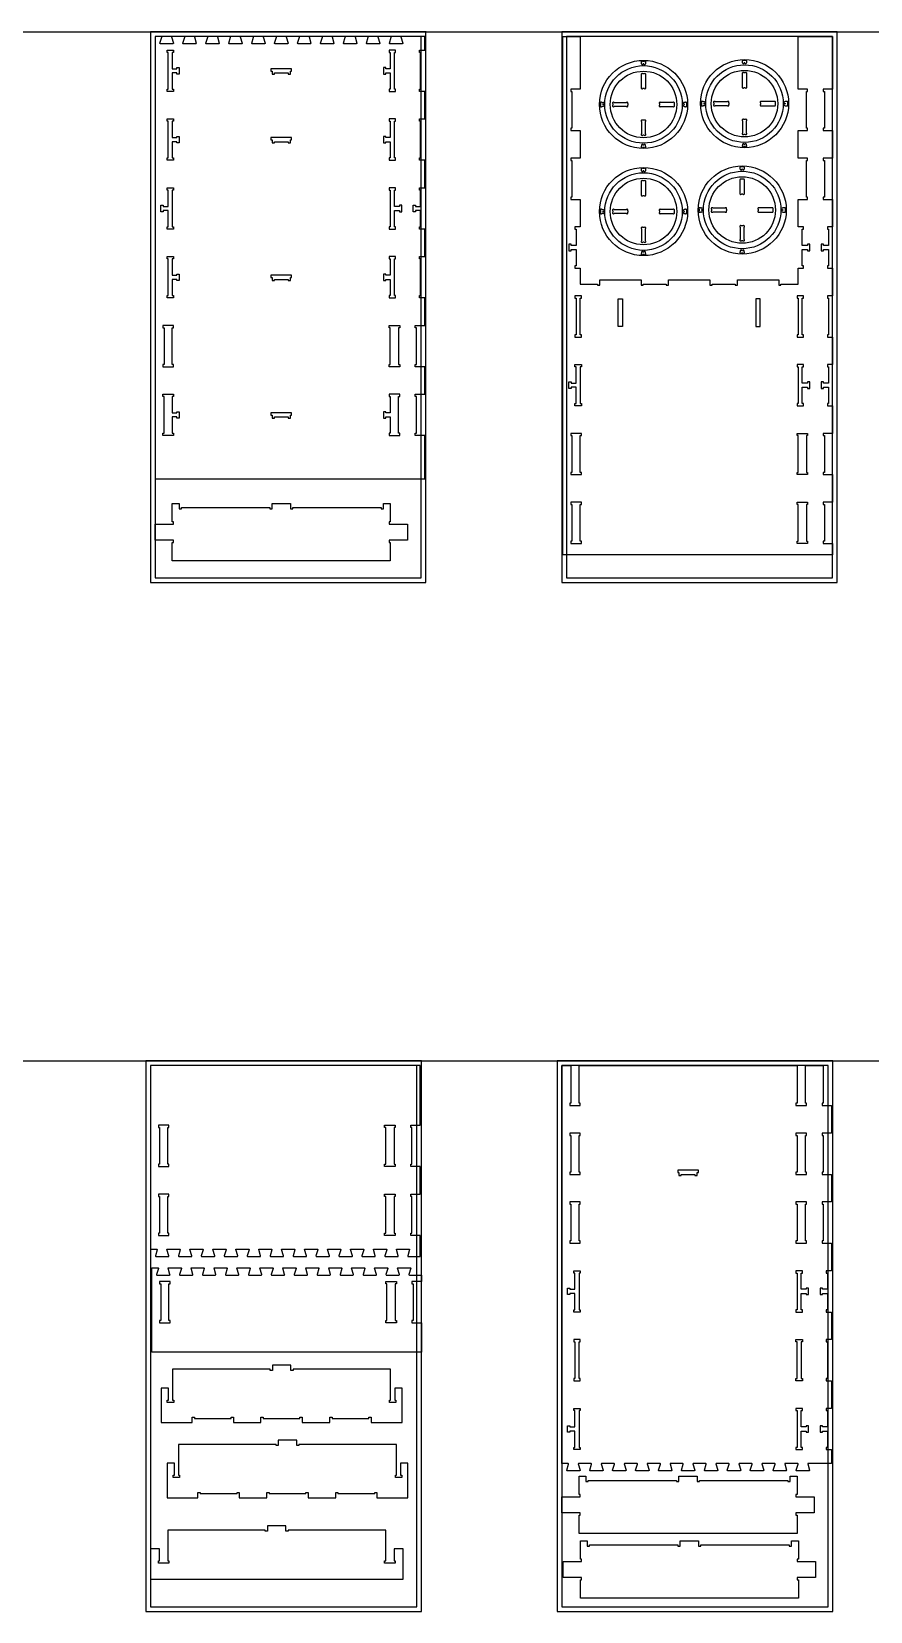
# Model space of a CAD drawing. Header units: inches. Extents: x -1745 to 48028, y -9858 to 20083.
# Drawn here: x 20180 to 23836, y -8083 to -1197 of the extents above; entities that cross this region are included whole.
import ezdxf

# ---------------------------------------------------------------- set-up
doc = ezdxf.new("R2010")
doc.units = ezdxf.units.IN
doc.header["$MEASUREMENT"] = 0
doc.header["$PDMODE"] = 34
for name, color, linetype, lineweight, true_color in [('TOP-CUT-INSIDE_24.500MM', 7, 'Continuous', 25, 0x0300ff), ('TOP-CUT-OUTSIDE_24.500MM', 7, 'Continuous', 25, 0x00a2ff), ('TOP-POCKET-INSIDE_18.000MM', 7, 'Continuous', 25, 0x99ff00), ('TOP-POCKET-INSIDE_20.000MM', 7, 'Continuous', 25, 0x00ffc2)]:
    doc.layers.add(name, color=color, linetype=linetype, lineweight=lineweight, true_color=true_color)

msp = doc.modelspace()

# ---------------------------------------------------------------- linework, layer by layer
for p, q in [((16521.2, -1197.9), (30860.9, -1197.9)), ((22850.3, -1326.9), (22843.6, -1326.9)), ((22848, -1336.9), (22846, -1336.9)), ((23290.4, -1323.5), (23283.8, -1323.5)), ((23288.1, -1333.5), (23286.1, -1333.5)), ((22659.5, -1511), (22659.5, -1517.7)), ((22669.5, -1513.4), (22669.5, -1515.4)), ((23024.5, -1513.4), (23024.5, -1515.4)), ((23034.5, -1511), (23034.5, -1517.7)), ((23099.6, -1507.7), (23099.6, -1514.3)), ((23109.6, -1510), (23109.6, -1512)), ((23464.6, -1510), (23464.6, -1512)), ((23474.6, -1507.7), (23474.6, -1514.3)), ((22850.3, -1701.9), (22843.6, -1701.9)), ((22848, -1691.9), (22846, -1691.9)), ((23290.4, -1698.5), (23283.8, -1698.5)), ((23288.1, -1688.5), (23286.1, -1688.5)), ((23280.3, -1787.1), (23273.6, -1787.1)), ((22850.3, -1793.9), (22843.6, -1793.9)), ((22848, -1803.9), (22846, -1803.9)), ((23277.9, -1797.1), (23275.9, -1797.1)), ((22659.5, -1978.1), (22659.5, -1984.7)), ((22669.5, -1980.4), (22669.5, -1982.4)), ((23024.5, -1980.4), (23024.5, -1982.4)), ((23034.5, -1978.1), (23034.5, -1984.7)), ((23089.4, -1971.3), (23089.4, -1978)), ((23099.4, -1973.6), (23099.4, -1975.6)), ((23454.4, -1973.6), (23454.4, -1975.6)), ((23464.4, -1971.3), (23464.4, -1978)), ((22850.3, -2168.9), (22843.6, -2168.9)), ((22848, -2158.9), (22846, -2158.9)), ((23280.3, -2162.1), (23273.6, -2162.1)), ((23277.9, -2152.1), (23275.9, -2152.1)), ((16501.5, -5683.3), (30841.2, -5683.3)), ((21519.7, -6534.4), (21520.2, -6535.5)), ((21524.7, -6615.7), (21525.2, -6616.9))]:
    msp.add_line(p, q)
at = {"color": 3}
for p, q in [((23290.4, -1377), (23283.8, -1377)), ((22850.3, -1380.4), (22843.6, -1380.4)), ((22850.3, -1445.4), (22843.6, -1445.4)), ((23290.4, -1442), (23283.8, -1442)), ((22713, -1511), (22713, -1517.7)), ((22778, -1511), (22778, -1517.7)), ((22916, -1511), (22916, -1517.7)), ((22981, -1511), (22981, -1517.7)), ((23153.1, -1507.7), (23153.1, -1514.3)), ((23218.1, -1507.7), (23218.1, -1514.3)), ((23356.1, -1507.7), (23356.1, -1514.3)), ((23421.1, -1507.7), (23421.1, -1514.3)), ((22850.3, -1583.4), (22843.6, -1583.4)), ((23290.4, -1580), (23283.8, -1580)), ((22850.3, -1648.4), (22843.6, -1648.4)), ((23290.4, -1645), (23283.8, -1645)), ((22850.3, -1847.4), (22843.6, -1847.4)), ((23280.3, -1840.6), (23273.6, -1840.6)), ((22850.3, -1912.4), (22843.6, -1912.4)), ((23280.3, -1905.6), (23273.6, -1905.6)), ((22713, -1978.1), (22713, -1984.7)), ((22778, -1978.1), (22778, -1984.7)), ((22916, -1978.1), (22916, -1984.7)), ((22981, -1978.1), (22981, -1984.7)), ((23142.9, -1971.3), (23142.9, -1978)), ((23207.9, -1971.3), (23207.9, -1978)), ((23345.9, -1971.3), (23345.9, -1978)), ((23410.9, -1971.3), (23410.9, -1978)), ((22850.3, -2050.4), (22843.6, -2050.4)), ((23280.3, -2043.6), (23273.6, -2043.6)), ((22850.3, -2115.4), (22843.6, -2115.4)), ((23280.3, -2108.6), (23273.6, -2108.6))]:
    msp.add_line(p, q, dxfattribs=at)
for points in [[(20698.6, -3597.9), (21898.6, -3597.9), (21898.6, -1197.9), (20698.6, -1197.9)], [(20718.6, -3577.9), (21878.6, -3577.9), (21878.6, -1217.9), (20718.6, -1217.9)], [(20746.3, -1217.9), (20718.6, -1217.9), (20718.6, -3145.9), (21818.6, -3145.9), (21893.6, -3145.9), (21893.6, -2957.9), (21852.6, -2957.9), (21852.6, -2947.9), (21857.6, -2947.9), (21857.6, -2787.9), (21852.6, -2787.9), (21852.6, -2777.9), (21893.6, -2777.9), (21893.6, -2657.9), (21852.6, -2657.9), (21852.6, -2647.9), (21857.6, -2647.9), (21857.6, -2487.9), (21852.6, -2487.9), (21852.6, -2477.9), (21893.6, -2477.9), (21893.6, -2357.9), (21870.6, -2357.9), (21870.6, -2347.9), (21875.6, -2347.9), (21875.6, -2187.9), (21870.6, -2187.9), (21870.6, -2177.9), (21893.6, -2177.9), (21893.6, -2057.9), (21870.6, -2057.9), (21870.6, -2047.9), (21875.6, -2047.9), (21875.6, -1976.9), (21853.6, -1976.9), (21853.6, -1981.9), (21843.6, -1981.9), (21843.6, -1953.9), (21853.6, -1953.9), (21853.6, -1958.9), (21875.6, -1958.9), (21875.6, -1887.9), (21870.6, -1887.9), (21870.6, -1877.9), (21893.6, -1877.9), (21893.6, -1757.9), (21870.6, -1757.9), (21870.6, -1747.9), (21875.6, -1747.9), (21875.6, -1587.9), (21870.6, -1587.9), (21870.6, -1577.9), (21893.6, -1577.9), (21893.6, -1457.9), (21870.6, -1457.9), (21870.6, -1447.9), (21875.6, -1447.9), (21875.6, -1287.9), (21870.6, -1287.9), (21870.6, -1277.9), (21893.6, -1277.9), (21893.6, -1217.9), (21818.6, -1217.9), (21792.1, -1217.9), (21790.5, -1218.3), (21789.7, -1220.1), (21797.9, -1246.9), (21798, -1248.1), (21797.5, -1249.3), (21795.3, -1250.4), (21742.1, -1250.4), (21740.8, -1250.1), (21739.9, -1249.3), (21739.4, -1246.9), (21747.5, -1220.8), (21747.6, -1219.2), (21746, -1217.9), (21692.1, -1217.9), (21690.5, -1218.3), (21689.7, -1220.1), (21697.9, -1246.9), (21698, -1248.1), (21697.5, -1249.3), (21696.5, -1250.1), (21695.3, -1250.4), (21642.1, -1250.4), (21640.8, -1250.1), (21639.9, -1249.3), (21639.4, -1248.1), (21639.4, -1246.9), (21647.5, -1220.8), (21647.6, -1219.2), (21646, -1217.9), (21592.1, -1217.9), (21590.5, -1218.3), (21589.7, -1220.1), (21597.9, -1246.9), (21598, -1248.1), (21597.5, -1249.3), (21595.3, -1250.4), (21542.1, -1250.4), (21540.8, -1250.1), (21539.9, -1249.3), (21539.4, -1248.1), (21539.4, -1246.9), (21547.5, -1220.8), (21547.6, -1219.2), (21546, -1217.9), (21492.1, -1217.9), (21490.5, -1218.3), (21489.7, -1220.1), (21497.9, -1246.9), (21498, -1248.1), (21497.5, -1249.3), (21495.3, -1250.4), (21442.1, -1250.4), (21440.8, -1250.1), (21439.9, -1249.3), (21439.4, -1246.9), (21447.5, -1220.8), (21447.6, -1219.2), (21446, -1217.9), (21392.1, -1217.9), (21390.5, -1218.3), (21389.7, -1220.1), (21397.9, -1246.9), (21398, -1248.1), (21397.5, -1249.3), (21395.3, -1250.4), (21342.1, -1250.4), (21340.8, -1250.1), (21339.9, -1249.3), (21339.4, -1246.9), (21347.5, -1220.8), (21347.6, -1219.2), (21346, -1217.9), (21292.1, -1217.9), (21290.5, -1218.3), (21289.7, -1220.1), (21297.9, -1246.9), (21298, -1248.1), (21297.5, -1249.3), (21295.3, -1250.4), (21242.1, -1250.4), (21240.8, -1250.1), (21239.9, -1249.3), (21239.4, -1248.1), (21239.4, -1246.9), (21247.5, -1220.8), (21247.6, -1219.2), (21246, -1217.9), (21218.8, -1217.9), (21192.3, -1217.9), (21190.8, -1218.3), (21190, -1220.1), (21198.2, -1246.9), (21198.3, -1248.1), (21197.8, -1249.3), (21195.6, -1250.4), (21142.3, -1250.4), (21141.1, -1250.1), (21140.1, -1249.3), (21139.7, -1246.9), (21147.7, -1220.8), (21147.8, -1219.2), (21146.3, -1217.9), (21092.3, -1217.9), (21090.8, -1218.3), (21090, -1220.1), (21098.2, -1246.9), (21098.3, -1248.1), (21097.8, -1249.3), (21096.8, -1250.1), (21095.6, -1250.4), (21042.3, -1250.4), (21041.1, -1250.1), (21040.1, -1249.3), (21039.6, -1248.1), (21039.7, -1246.9), (21047.7, -1220.8), (21047.8, -1219.2), (21046.3, -1217.9), (20992.3, -1217.9), (20990.8, -1218.3), (20990, -1220.1), (20998.2, -1246.9), (20998.3, -1248.1), (20997.8, -1249.3), (20995.6, -1250.4), (20942.3, -1250.4), (20941.1, -1250.1), (20940.1, -1249.3), (20939.6, -1248.1), (20939.7, -1246.9), (20947.7, -1220.8), (20947.8, -1219.2), (20946.3, -1217.9), (20892.3, -1217.9), (20890.8, -1218.3), (20890, -1220.1), (20898.2, -1246.9), (20898.3, -1248.1), (20897.8, -1249.3), (20895.6, -1250.4), (20842.3, -1250.4), (20841.1, -1250.1), (20840.1, -1249.3), (20839.7, -1246.9), (20847.7, -1220.8), (20847.8, -1219.2), (20846.3, -1217.9), (20792.3, -1217.9), (20790.8, -1218.3), (20790, -1220.1), (20798.2, -1246.9), (20798.3, -1248.1), (20797.8, -1249.3), (20795.6, -1250.4), (20742.3, -1250.4), (20741.1, -1250.1), (20740.1, -1249.3), (20739.7, -1246.9), (20747.7, -1220.8), (20747.8, -1219.2)], [(22491, -3597.9), (23691, -3597.9), (23691, -1197.9), (22491, -1197.9)], [(23544, -2218.2), (23539, -2218.2), (23539, -2147.2), (23561, -2147.2), (23561, -2152.2), (23571, -2152.2), (23571, -2124.2), (23561, -2124.2), (23561, -2129.2), (23539, -2129.2), (23539, -2058.2), (23544, -2058.2), (23544, -2048.2), (23521, -2048.2), (23521, -1928.2), (23562, -1928.2), (23562, -1918.2), (23557, -1918.2), (23557, -1758.2), (23562, -1758.2), (23562, -1748.2), (23521, -1748.2), (23521, -1628.2), (23562, -1628.2), (23562, -1618.2), (23557, -1618.2), (23557, -1458.2), (23562, -1458.2), (23562, -1448.2), (23521, -1448.2), (23521, -1217.9), (23596, -1217.9), (23671, -1217.9), (23671, -1448.2), (23630, -1448.2), (23630, -1458.2), (23635, -1458.2), (23635, -1618.2), (23630, -1618.2), (23630, -1628.2), (23671, -1628.2), (23671, -1748.2), (23630, -1748.2), (23630, -1758.2), (23635, -1758.2), (23635, -1918.2), (23630, -1918.2), (23630, -1928.2), (23671, -1928.2), (23671, -2048.2), (23648, -2048.2), (23648, -2058.2), (23653, -2058.2), (23653, -2129.2), (23631, -2129.2), (23631, -2124.2), (23621, -2124.2), (23621, -2152.2), (23631, -2152.2), (23631, -2147.2), (23653, -2147.2), (23653, -2218.2), (23648, -2218.2), (23648, -2228.2), (23671, -2228.2), (23671, -2348.2), (23648, -2348.2), (23648, -2358.2), (23653, -2358.2), (23653, -2518.2), (23648, -2518.2), (23648, -2528.2), (23671, -2528.2), (23671, -2648.2), (23648, -2648.2), (23648, -2658.2), (23653, -2658.2), (23653, -2729.2), (23631, -2729.2), (23631, -2724.2), (23621, -2724.2), (23621, -2752.2), (23631, -2752.2), (23631, -2747.2), (23653, -2747.2), (23653, -2818.2), (23648, -2818.2), (23648, -2828.2), (23671, -2828.2), (23671, -2948.2), (23630, -2948.2), (23630, -2958.2), (23635, -2958.2), (23635, -3118.2), (23630, -3118.2), (23630, -3128.2), (23671, -3128.2), (23671, -3248.2), (23630, -3248.2), (23630, -3258.2), (23635, -3258.2), (23635, -3418.2), (23630, -3418.2), (23630, -3428.2), (23671, -3428.2), (23671, -3478.2), (23596, -3478.2), (22496, -3478.2), (22496, -1217.9), (22571, -1217.9), (22571, -1448.2), (22530, -1448.2), (22530, -1458.2), (22535, -1458.2), (22535, -1618.2), (22530, -1618.2), (22530, -1628.2), (22571, -1628.2), (22571, -1748.2), (22530, -1748.2), (22530, -1758.2), (22535, -1758.2), (22535, -1918.2), (22530, -1918.2), (22530, -1928.2), (22571, -1928.2), (22571, -2048.2), (22548, -2048.2), (22548, -2058.2), (22553, -2058.2), (22553, -2129.2), (22531, -2129.2), (22531, -2124.2), (22521, -2124.2), (22521, -2152.2), (22531, -2152.2), (22531, -2147.2), (22553, -2147.2), (22553, -2218.2), (22548, -2218.2), (22548, -2228.2), (22571, -2228.2), (22571, -2297.2), (22646, -2297.2), (22646, -2302.2), (22656, -2302.2), (22656, -2279.2), (22836, -2279.2), (22836, -2302.2), (22846, -2302.2), (22846, -2297.2), (22946, -2297.2), (22946, -2302.2), (22956, -2302.2), (22956, -2279.2), (23136, -2279.2), (23136, -2302.2), (23146, -2302.2), (23146, -2297.2), (23246, -2297.2), (23246, -2302.2), (23256, -2302.2), (23256, -2279.2), (23436, -2279.2), (23436, -2302.2), (23446, -2302.2), (23446, -2297.2), (23496, -2297.2), (23521, -2297.2), (23521, -2228.2), (23544, -2228.2)], [(22511, -3577.9), (23671, -3577.9), (23671, -1217.9), (22511, -1217.9)], [(20813.6, -1353.9), (20823.6, -1353.9), (20823.6, -1381.9), (20813.6, -1381.9), (20813.6, -1376.9), (20793.6, -1376.9), (20793.6, -1447.9), (20798.6, -1447.9), (20798.6, -1457.9), (20770.6, -1457.9), (20770.6, -1447.9), (20775.6, -1447.9), (20775.6, -1287.9), (20770.6, -1287.9), (20770.6, -1277.9), (20798.6, -1277.9), (20798.6, -1287.9), (20793.6, -1287.9), (20793.6, -1358.9), (20813.6, -1358.9)], [(21723.6, -1353.9), (21713.6, -1353.9), (21713.6, -1381.9), (21723.6, -1381.9), (21723.6, -1376.9), (21743.6, -1376.9), (21743.6, -1447.9), (21738.6, -1447.9), (21738.6, -1457.9), (21766.6, -1457.9), (21766.6, -1447.9), (21761.6, -1447.9), (21761.6, -1287.9), (21766.6, -1287.9), (21766.6, -1277.9), (21738.6, -1277.9), (21738.6, -1287.9), (21743.6, -1287.9), (21743.6, -1358.9), (21723.6, -1358.9)], [(21228.6, -1368.9), (21228.6, -1381.9), (21238.6, -1381.9), (21238.6, -1376.9), (21298.6, -1376.9), (21298.6, -1381.9), (21308.6, -1381.9), (21308.6, -1368.9), (21313.6, -1368.9), (21313.6, -1358.9), (21223.6, -1358.9), (21223.6, -1368.9)], [(20813.6, -1653.9), (20823.6, -1653.9), (20823.6, -1681.9), (20813.6, -1681.9), (20813.6, -1676.9), (20793.6, -1676.9), (20793.6, -1747.9), (20798.6, -1747.9), (20798.6, -1757.9), (20770.6, -1757.9), (20770.6, -1747.9), (20775.6, -1747.9), (20775.6, -1587.9), (20770.6, -1587.9), (20770.6, -1577.9), (20798.6, -1577.9), (20798.6, -1587.9), (20793.6, -1587.9), (20793.6, -1658.9), (20813.6, -1658.9)], [(21723.6, -1653.9), (21713.6, -1653.9), (21713.6, -1681.9), (21723.6, -1681.9), (21723.6, -1676.9), (21743.6, -1676.9), (21743.6, -1747.9), (21738.6, -1747.9), (21738.6, -1757.9), (21766.6, -1757.9), (21766.6, -1747.9), (21761.6, -1747.9), (21761.6, -1587.9), (21766.6, -1587.9), (21766.6, -1577.9), (21738.6, -1577.9), (21738.6, -1587.9), (21743.6, -1587.9), (21743.6, -1658.9), (21723.6, -1658.9)], [(21228.6, -1668.9), (21228.6, -1681.9), (21238.6, -1681.9), (21238.6, -1676.9), (21298.6, -1676.9), (21298.6, -1681.9), (21308.6, -1681.9), (21308.6, -1668.9), (21313.6, -1668.9), (21313.6, -1658.9), (21223.6, -1658.9), (21223.6, -1668.9)], [(20775.6, -1887.9), (20770.6, -1887.9), (20770.6, -1877.9), (20798.6, -1877.9), (20798.6, -1887.9), (20793.6, -1887.9), (20793.6, -2047.9), (20798.6, -2047.9), (20798.6, -2057.9), (20770.6, -2057.9), (20770.6, -2047.9), (20775.6, -2047.9), (20775.6, -1976.9), (20753.6, -1976.9), (20753.6, -1981.9), (20743.6, -1981.9), (20743.6, -1953.9), (20753.6, -1953.9), (20753.6, -1958.9), (20775.6, -1958.9)], [(21761.6, -1887.9), (21766.6, -1887.9), (21766.6, -1877.9), (21738.6, -1877.9), (21738.6, -1887.9), (21743.6, -1887.9), (21743.6, -2047.9), (21738.6, -2047.9), (21738.6, -2057.9), (21766.6, -2057.9), (21766.6, -2047.9), (21761.6, -2047.9), (21761.6, -1976.9), (21783.6, -1976.9), (21783.6, -1981.9), (21793.6, -1981.9), (21793.6, -1953.9), (21783.6, -1953.9), (21783.6, -1958.9), (21761.6, -1958.9)], [(20813.6, -2253.9), (20823.6, -2253.9), (20823.6, -2281.9), (20813.6, -2281.9), (20813.6, -2276.9), (20793.6, -2276.9), (20793.6, -2347.9), (20798.6, -2347.9), (20798.6, -2357.9), (20770.6, -2357.9), (20770.6, -2347.9), (20775.6, -2347.9), (20775.6, -2187.9), (20770.6, -2187.9), (20770.6, -2177.9), (20798.6, -2177.9), (20798.6, -2187.9), (20793.6, -2187.9), (20793.6, -2258.9), (20813.6, -2258.9)], [(21723.6, -2253.9), (21713.6, -2253.9), (21713.6, -2281.9), (21723.6, -2281.9), (21723.6, -2276.9), (21743.6, -2276.9), (21743.6, -2347.9), (21738.6, -2347.9), (21738.6, -2357.9), (21766.6, -2357.9), (21766.6, -2347.9), (21761.6, -2347.9), (21761.6, -2187.9), (21766.6, -2187.9), (21766.6, -2177.9), (21738.6, -2177.9), (21738.6, -2187.9), (21743.6, -2187.9), (21743.6, -2258.9), (21723.6, -2258.9)], [(21228.6, -2268.9), (21228.6, -2281.9), (21238.6, -2281.9), (21238.6, -2276.9), (21298.6, -2276.9), (21298.6, -2281.9), (21308.6, -2281.9), (21308.6, -2268.9), (21313.6, -2268.9), (21313.6, -2258.9), (21223.6, -2258.9), (21223.6, -2268.9)], [(22548, -2518.2), (22548, -2528.2), (22576, -2528.2), (22576, -2518.2), (22571, -2518.2), (22571, -2358.2), (22576, -2358.2), (22576, -2348.2), (22548, -2348.2), (22548, -2358.2), (22553, -2358.2), (22553, -2518.2)], [(22755, -2362.2), (22755, -2482.2), (22737, -2482.2), (22737, -2362.2)], [(23337, -2362.2), (23337, -2482.2), (23355, -2482.2), (23355, -2362.2)], [(23516, -2518.2), (23516, -2528.2), (23544, -2528.2), (23544, -2518.2), (23539, -2518.2), (23539, -2358.2), (23544, -2358.2), (23544, -2348.2), (23516, -2348.2), (23516, -2358.2), (23521, -2358.2), (23521, -2518.2)], [(20752.6, -2657.9), (20798.6, -2657.9), (20798.6, -2647.9), (20793.6, -2647.9), (20793.6, -2487.9), (20798.6, -2487.9), (20798.6, -2477.9), (20752.6, -2477.9), (20752.6, -2487.9), (20757.6, -2487.9), (20757.6, -2647.9), (20752.6, -2647.9)], [(21784.6, -2657.9), (21738.6, -2657.9), (21738.6, -2647.9), (21743.6, -2647.9), (21743.6, -2487.9), (21738.6, -2487.9), (21738.6, -2477.9), (21784.6, -2477.9), (21784.6, -2487.9), (21779.6, -2487.9), (21779.6, -2647.9), (21784.6, -2647.9)], [(22531, -2747.2), (22531, -2752.2), (22521, -2752.2), (22521, -2724.2), (22531, -2724.2), (22531, -2729.2), (22553, -2729.2), (22553, -2658.2), (22548, -2658.2), (22548, -2648.2), (22576, -2648.2), (22576, -2658.2), (22571, -2658.2), (22571, -2818.2), (22576, -2818.2), (22576, -2828.2), (22548, -2828.2), (22548, -2818.2), (22553, -2818.2), (22553, -2747.2)], [(23539, -2729.2), (23539, -2658.2), (23544, -2658.2), (23544, -2648.2), (23516, -2648.2), (23516, -2658.2), (23521, -2658.2), (23521, -2818.2), (23516, -2818.2), (23516, -2828.2), (23544, -2828.2), (23544, -2818.2), (23539, -2818.2), (23539, -2747.2), (23561, -2747.2), (23561, -2752.2), (23571, -2752.2), (23571, -2724.2), (23561, -2724.2), (23561, -2729.2)], [(20813.6, -2853.9), (20823.6, -2853.9), (20823.6, -2881.9), (20813.6, -2881.9), (20813.6, -2876.9), (20793.6, -2876.9), (20793.6, -2947.9), (20798.6, -2947.9), (20798.6, -2957.9), (20752.6, -2957.9), (20752.6, -2947.9), (20757.6, -2947.9), (20757.6, -2787.9), (20752.6, -2787.9), (20752.6, -2777.9), (20798.6, -2777.9), (20798.6, -2787.9), (20793.6, -2787.9), (20793.6, -2858.9), (20813.6, -2858.9)], [(21723.6, -2853.9), (21713.6, -2853.9), (21713.6, -2881.9), (21723.6, -2881.9), (21723.6, -2876.9), (21743.6, -2876.9), (21743.6, -2947.9), (21738.6, -2947.9), (21738.6, -2957.9), (21784.6, -2957.9), (21784.6, -2947.9), (21779.6, -2947.9), (21779.6, -2787.9), (21784.6, -2787.9), (21784.6, -2777.9), (21738.6, -2777.9), (21738.6, -2787.9), (21743.6, -2787.9), (21743.6, -2858.9), (21723.6, -2858.9)], [(21228.6, -2868.9), (21228.6, -2881.9), (21238.6, -2881.9), (21238.6, -2876.9), (21298.6, -2876.9), (21298.6, -2881.9), (21308.6, -2881.9), (21308.6, -2868.9), (21313.6, -2868.9), (21313.6, -2858.9), (21223.6, -2858.9), (21223.6, -2868.9)], [(22535, -2958.2), (22535, -3118.2), (22530, -3118.2), (22530, -3128.2), (22576, -3128.2), (22576, -3118.2), (22571, -3118.2), (22571, -2958.2), (22576, -2958.2), (22576, -2948.2), (22530, -2948.2), (22530, -2958.2)], [(23516, -3118.2), (23521, -3118.2), (23521, -2958.2), (23516, -2958.2), (23516, -2948.2), (23562, -2948.2), (23562, -2958.2), (23557, -2958.2), (23557, -3118.2), (23562, -3118.2), (23562, -3128.2), (23516, -3128.2)], [(20798.6, -3333.5), (20793.6, -3333.5), (20793.6, -3253.5), (20823.6, -3253.5), (20823.6, -3276.5), (20833.6, -3276.5), (20833.6, -3271.5), (21218.6, -3271.5), (21218.6, -3276.5), (21228.6, -3276.5), (21228.6, -3253.5), (21308.6, -3253.5), (21308.6, -3276.5), (21318.6, -3276.5), (21318.6, -3271.5), (21703.6, -3271.5), (21703.6, -3276.5), (21713.6, -3276.5), (21713.6, -3253.5), (21743.6, -3253.5), (21743.6, -3333.5), (21738.6, -3333.5), (21738.6, -3343.5), (21743.6, -3343.5), (21818.6, -3343.5), (21818.6, -3413.5), (21743.6, -3413.5), (21738.6, -3413.5), (21738.6, -3423.5), (21743.6, -3423.5), (21743.6, -3503.5), (20793.6, -3503.5), (20793.6, -3423.5), (20798.6, -3423.5), (20798.6, -3413.5), (20793.6, -3413.5), (20718.6, -3413.5), (20718.6, -3343.5), (20793.6, -3343.5), (20798.6, -3343.5)], [(22535, -3418.2), (22530, -3418.2), (22530, -3428.2), (22576, -3428.2), (22576, -3418.2), (22571, -3418.2), (22571, -3258.2), (22576, -3258.2), (22576, -3248.2), (22530, -3248.2), (22530, -3258.2), (22535, -3258.2)], [(23557, -3418.2), (23562, -3418.2), (23562, -3428.2), (23516, -3428.2), (23516, -3418.2), (23521, -3418.2), (23521, -3258.2), (23516, -3258.2), (23516, -3248.2), (23562, -3248.2), (23562, -3258.2), (23557, -3258.2)], [(20678.9, -8083.3), (21878.9, -8083.3), (21878.9, -5683.3), (20678.9, -5683.3)], [(21726.3, -6504.2), (21727.9, -6505.4), (21727.8, -6507.1), (21719.7, -6533.1), (21720.2, -6535.5), (21721.1, -6536.4), (21722.4, -6536.7), (21775.6, -6536.7), (21777.8, -6535.6), (21778.3, -6534.4), (21778.2, -6533.1), (21770, -6506.4), (21770.8, -6504.5), (21772.4, -6504.2), (21798.9, -6504.2), (21825.4, -6504.2), (21826.9, -6504.5), (21827.7, -6506.4), (21819.5, -6533.1), (21819.4, -6534.4), (21819.9, -6535.6), (21822.1, -6536.7), (21873.9, -6536.7), (21873.9, -6444.2), (21832.9, -6444.2), (21832.9, -6434.2), (21837.9, -6434.2), (21837.9, -6274.2), (21832.9, -6274.2), (21832.9, -6264.2), (21873.9, -6264.2), (21873.9, -6144.2), (21832.9, -6144.2), (21832.9, -6134.2), (21837.9, -6134.2), (21837.9, -5974.2), (21832.9, -5974.2), (21832.9, -5964.2), (21873.9, -5964.2), (21873.9, -5703.3), (20698.9, -5703.3), (20698.9, -6504.2), (20726.6, -6504.2), (20728.1, -6505.4), (20728, -6507.1), (20720, -6533.1), (20720.4, -6535.5), (20721.4, -6536.4), (20722.6, -6536.7), (20775.9, -6536.7), (20778.1, -6535.6), (20778.6, -6534.4), (20778.5, -6533.1), (20770.3, -6506.4), (20771.1, -6504.5), (20772.7, -6504.2), (20826.6, -6504.2), (20828.1, -6505.4), (20828, -6507.1), (20820, -6533.1), (20820.4, -6535.5), (20821.4, -6536.4), (20822.6, -6536.7), (20875.9, -6536.7), (20878.1, -6535.6), (20878.6, -6534.4), (20878.5, -6533.1), (20870.3, -6506.4), (20871.1, -6504.5), (20872.7, -6504.2), (20926.6, -6504.2), (20928.1, -6505.4), (20928, -6507.1), (20920, -6533.1), (20919.9, -6534.4), (20920.4, -6535.5), (20921.4, -6536.4), (20922.6, -6536.7), (20975.9, -6536.7), (20978.1, -6535.6), (20978.6, -6534.4), (20978.5, -6533.1), (20970.3, -6506.4), (20971.1, -6504.5), (20972.7, -6504.2), (21026.6, -6504.2), (21028.1, -6505.4), (21028, -6507.1), (21020, -6533.1), (21019.9, -6534.4), (21020.4, -6535.5), (21021.4, -6536.4), (21022.6, -6536.7), (21075.9, -6536.7), (21077.1, -6536.4), (21078.1, -6535.5), (21078.6, -6534.4), (21078.5, -6533.1), (21070.3, -6506.4), (21071.1, -6504.5), (21072.7, -6504.2), (21126.6, -6504.2), (21128.1, -6505.4), (21128, -6507.1), (21120, -6533.1), (21120.4, -6535.5), (21121.4, -6536.4), (21122.6, -6536.7), (21175.9, -6536.7), (21178.1, -6535.6), (21178.6, -6534.4), (21178.5, -6533.1), (21170.3, -6506.4), (21171.1, -6504.5), (21172.7, -6504.2), (21199.1, -6504.2), (21226.3, -6504.2), (21227.9, -6505.4), (21227.8, -6507.1), (21219.8, -6533.1), (21219.7, -6534.4), (21220.2, -6535.5), (21221.1, -6536.4), (21222.4, -6536.7), (21275.6, -6536.7), (21277.8, -6535.6), (21278.3, -6534.4), (21278.2, -6533.1), (21270, -6506.4), (21270.8, -6504.5), (21272.4, -6504.2), (21326.3, -6504.2), (21327.9, -6505.4), (21327.8, -6507.1), (21319.7, -6533.1), (21320.2, -6535.5), (21321.1, -6536.4), (21322.4, -6536.7), (21375.6, -6536.7), (21377.8, -6535.6), (21378.3, -6534.4), (21378.2, -6533.1), (21370, -6506.4), (21370.8, -6504.5), (21372.4, -6504.2), (21426.3, -6504.2), (21427.9, -6505.4), (21427.8, -6507.1), (21419.7, -6533.1), (21420.2, -6535.5), (21421.1, -6536.4), (21422.4, -6536.7), (21475.6, -6536.7), (21477.8, -6535.6), (21478.3, -6534.4), (21478.2, -6533.1), (21470, -6506.4), (21470.8, -6504.5), (21472.4, -6504.2), (21526.3, -6504.2), (21527.9, -6505.4), (21527.8, -6507.1), (21519.8, -6533.1), (21519.7, -6534.4), (21520.2, -6535.5), (21521.1, -6536.4), (21522.4, -6536.7), (21575.6, -6536.7), (21577.8, -6535.6), (21578.3, -6534.4), (21578.2, -6533.1), (21570, -6506.4), (21570.8, -6504.5), (21572.4, -6504.2), (21626.3, -6504.2), (21627.9, -6505.4), (21627.8, -6507.1), (21619.8, -6533.1), (21619.7, -6534.4), (21620.2, -6535.5), (21621.1, -6536.4), (21622.4, -6536.7), (21675.6, -6536.7), (21676.9, -6536.4), (21677.8, -6535.5), (21678.3, -6534.4), (21678.2, -6533.1), (21670, -6506.4), (21670.8, -6504.5), (21672.4, -6504.2)], [(20698.9, -8063.3), (21858.9, -8063.3), (21858.9, -5703.3), (20698.9, -5703.3)], [(22471.3, -8083.3), (23671.3, -8083.3), (23671.3, -5683.3), (22471.3, -5683.3)], [(22491.3, -8063.3), (23651.3, -8063.3), (23651.3, -5703.3), (22491.3, -5703.3)], [(22519.1, -7438.3), (22491.3, -7438.3), (22491.3, -6178.3), (22491.3, -5703.3), (22530.3, -5703.3), (22530.3, -5868.3), (22525.3, -5868.3), (22525.3, -5878.3), (22571.3, -5878.3), (22571.3, -5868.3), (22566.3, -5868.3), (22566.3, -5703.3), (23516.3, -5703.3), (23516.3, -5868.3), (23511.3, -5868.3), (23511.3, -5878.3), (23557.3, -5878.3), (23557.3, -5868.3), (23552.3, -5868.3), (23552.3, -5703.3), (23630.3, -5703.3), (23630.3, -5868.3), (23625.3, -5868.3), (23625.3, -5878.3), (23666.3, -5878.3), (23666.3, -5998.3), (23625.3, -5998.3), (23625.3, -6008.3), (23630.3, -6008.3), (23630.3, -6168.3), (23625.3, -6168.3), (23625.3, -6178.3), (23666.3, -6178.3), (23666.3, -6298.3), (23625.3, -6298.3), (23625.3, -6308.3), (23630.3, -6308.3), (23630.3, -6468.3), (23625.3, -6468.3), (23625.3, -6478.3), (23666.3, -6478.3), (23666.3, -6598.3), (23643.3, -6598.3), (23643.3, -6608.3), (23648.3, -6608.3), (23648.3, -6679.3), (23626.3, -6679.3), (23626.3, -6674.3), (23616.3, -6674.3), (23616.3, -6702.3), (23626.3, -6702.3), (23626.3, -6697.3), (23648.3, -6697.3), (23648.3, -6768.3), (23643.3, -6768.3), (23643.3, -6778.3), (23666.3, -6778.3), (23666.3, -6898.3), (23643.3, -6898.3), (23643.3, -6908.3), (23648.3, -6908.3), (23648.3, -7068.3), (23643.3, -7068.3), (23643.3, -7078.3), (23666.3, -7078.3), (23666.3, -7198.3), (23643.3, -7198.3), (23643.3, -7208.3), (23648.3, -7208.3), (23648.3, -7279.3), (23626.3, -7279.3), (23626.3, -7274.3), (23616.3, -7274.3), (23616.3, -7302.3), (23626.3, -7302.3), (23626.3, -7297.3), (23648.3, -7297.3), (23648.3, -7368.3), (23643.3, -7368.3), (23643.3, -7378.3), (23666.3, -7378.3), (23666.3, -7438.3), (23617.8, -7438.3), (23591.3, -7438.3), (23564.9, -7438.3), (23563.3, -7438.7), (23562.5, -7440.5), (23570.7, -7467.3), (23570.8, -7468.5), (23570.3, -7469.7), (23568.1, -7470.8), (23514.8, -7470.8), (23513.6, -7470.5), (23512.6, -7469.7), (23512.2, -7467.3), (23520.2, -7441.3), (23520.3, -7439.6), (23518.8, -7438.3), (23464.9, -7438.3), (23463.3, -7438.7), (23462.5, -7440.5), (23470.7, -7467.3), (23470.8, -7468.5), (23470.3, -7469.7), (23469.3, -7470.5), (23468.1, -7470.8), (23414.8, -7470.8), (23413.6, -7470.5), (23412.6, -7469.7), (23412.1, -7468.5), (23412.2, -7467.3), (23420.2, -7441.3), (23420.3, -7439.6), (23418.8, -7438.3), (23364.9, -7438.3), (23363.3, -7438.7), (23362.5, -7440.5), (23370.7, -7467.3), (23370.8, -7468.5), (23370.3, -7469.7), (23368.1, -7470.8), (23314.8, -7470.8), (23313.6, -7470.5), (23312.6, -7469.7), (23312.1, -7468.5), (23312.2, -7467.3), (23320.2, -7441.3), (23320.3, -7439.6), (23318.8, -7438.3), (23264.9, -7438.3), (23263.3, -7438.7), (23262.5, -7440.5), (23270.7, -7467.3), (23270.8, -7468.5), (23270.3, -7469.7), (23268.1, -7470.8), (23214.8, -7470.8), (23213.6, -7470.5), (23212.6, -7469.7), (23212.2, -7467.3), (23220.2, -7441.3), (23220.3, -7439.6), (23218.8, -7438.3), (23164.9, -7438.3), (23163.3, -7438.7), (23162.5, -7440.5), (23170.7, -7467.3), (23170.8, -7468.5), (23170.3, -7469.7), (23168.1, -7470.8), (23114.8, -7470.8), (23113.6, -7470.5), (23112.6, -7469.7), (23112.2, -7467.3), (23120.2, -7441.3), (23120.3, -7439.6), (23118.8, -7438.3), (23064.9, -7438.3), (23063.3, -7438.7), (23062.5, -7440.5), (23070.7, -7467.3), (23070.8, -7468.5), (23070.3, -7469.7), (23068.1, -7470.8), (23014.8, -7470.8), (23013.6, -7470.5), (23012.6, -7469.7), (23012.1, -7468.5), (23012.2, -7467.3), (23020.2, -7441.3), (23020.3, -7439.6), (23018.8, -7438.3), (22991.6, -7438.3), (22965.1, -7438.3), (22963.5, -7438.7), (22962.7, -7440.5), (22971, -7467.3), (22971, -7468.5), (22970.5, -7469.7), (22968.4, -7470.8), (22915.1, -7470.8), (22913.9, -7470.5), (22912.9, -7469.7), (22912.5, -7467.3), (22920.5, -7441.3), (22920.6, -7439.6), (22919.1, -7438.3), (22865.1, -7438.3), (22863.5, -7438.7), (22862.7, -7440.5), (22871, -7467.3), (22871, -7468.5), (22870.5, -7469.7), (22869.6, -7470.5), (22868.3, -7470.8), (22815.1, -7470.8), (22813.9, -7470.5), (22812.9, -7469.7), (22812.4, -7468.5), (22812.5, -7467.3), (22820.5, -7441.3), (22820.6, -7439.6), (22819.1, -7438.3), (22765.1, -7438.3), (22763.5, -7438.7), (22762.7, -7440.5), (22771, -7467.3), (22771, -7468.5), (22770.5, -7469.7), (22768.4, -7470.8), (22715.1, -7470.8), (22713.9, -7470.5), (22712.9, -7469.7), (22712.4, -7468.5), (22712.5, -7467.3), (22720.5, -7441.3), (22720.6, -7439.6), (22719.1, -7438.3), (22665.1, -7438.3), (22663.5, -7438.7), (22662.7, -7440.5), (22671, -7467.3), (22671, -7468.5), (22670.5, -7469.7), (22668.4, -7470.8), (22615.1, -7470.8), (22613.9, -7470.5), (22612.9, -7469.7), (22612.5, -7467.3), (22620.5, -7441.3), (22620.6, -7439.6), (22619.1, -7438.3), (22565.1, -7438.3), (22563.5, -7438.7), (22562.7, -7440.5), (22571, -7467.3), (22571, -7468.5), (22570.5, -7469.7), (22568.4, -7470.8), (22515.1, -7470.8), (22513.9, -7470.5), (22512.9, -7469.7), (22512.5, -7467.3), (22520.5, -7441.3), (22520.6, -7439.6)], [(20732.9, -5974.2), (20737.9, -5974.2), (20737.9, -6134.2), (20732.9, -6134.2), (20732.9, -6144.2), (20778.9, -6144.2), (20778.9, -6134.2), (20773.9, -6134.2), (20773.9, -5974.2), (20778.9, -5974.2), (20778.9, -5964.2), (20732.9, -5964.2)], [(21759.9, -5974.2), (21759.9, -6134.2), (21764.9, -6134.2), (21764.9, -6144.2), (21718.9, -6144.2), (21718.9, -6134.2), (21723.9, -6134.2), (21723.9, -5974.2), (21718.9, -5974.2), (21718.9, -5964.2), (21764.9, -5964.2), (21764.9, -5974.2)], [(22566.3, -6168.3), (22566.3, -6008.3), (22571.3, -6008.3), (22571.3, -5998.3), (22525.3, -5998.3), (22525.3, -6008.3), (22530.3, -6008.3), (22530.3, -6168.3), (22525.3, -6168.3), (22525.3, -6178.3), (22571.3, -6178.3), (22571.3, -6168.3)], [(23552.3, -6168.3), (23552.3, -6008.3), (23557.3, -6008.3), (23557.3, -5998.3), (23511.3, -5998.3), (23511.3, -6008.3), (23516.3, -6008.3), (23516.3, -6168.3), (23511.3, -6168.3), (23511.3, -6178.3), (23557.3, -6178.3), (23557.3, -6168.3)], [(23011.3, -6183.3), (23011.3, -6178.3), (23071.3, -6178.3), (23071.3, -6183.3), (23081.3, -6183.3), (23081.3, -6170.3), (23086.3, -6170.3), (23086.3, -6160.3), (22996.3, -6160.3), (22996.3, -6170.3), (23001.3, -6170.3), (23001.3, -6183.3)], [(20778.9, -6274.2), (20778.9, -6264.2), (20732.9, -6264.2), (20732.9, -6274.2), (20737.9, -6274.2), (20737.9, -6434.2), (20732.9, -6434.2), (20732.9, -6444.2), (20778.9, -6444.2), (20778.9, -6434.2), (20773.9, -6434.2), (20773.9, -6274.2)], [(21759.9, -6274.2), (21759.9, -6434.2), (21764.9, -6434.2), (21764.9, -6444.2), (21718.9, -6444.2), (21718.9, -6434.2), (21723.9, -6434.2), (21723.9, -6274.2), (21718.9, -6274.2), (21718.9, -6264.2), (21764.9, -6264.2), (21764.9, -6274.2)], [(22566.3, -6468.3), (22566.3, -6308.3), (22571.3, -6308.3), (22571.3, -6298.3), (22525.3, -6298.3), (22525.3, -6308.3), (22530.3, -6308.3), (22530.3, -6468.3), (22525.3, -6468.3), (22525.3, -6478.3), (22571.3, -6478.3), (22571.3, -6468.3)], [(23552.3, -6468.3), (23552.3, -6308.3), (23557.3, -6308.3), (23557.3, -6298.3), (23511.3, -6298.3), (23511.3, -6308.3), (23516.3, -6308.3), (23516.3, -6468.3), (23511.3, -6468.3), (23511.3, -6478.3), (23557.3, -6478.3), (23557.3, -6468.3)], [(21775, -6587.7), (21775.8, -6585.9), (21777.4, -6585.5), (21803.9, -6585.5), (21830.4, -6585.5), (21831.9, -6585.9), (21832.7, -6587.7), (21824.5, -6614.5), (21824.4, -6615.7), (21824.9, -6616.9), (21827.1, -6618), (21878.9, -6618), (21878.9, -6645.5), (21837.9, -6645.5), (21837.9, -6655.5), (21842.9, -6655.5), (21842.9, -6815.5), (21837.9, -6815.5), (21837.9, -6825.5), (21878.9, -6825.5), (21878.9, -6953.8), (20703.9, -6953.8), (20703.9, -6585.5), (20731.6, -6585.5), (20733.1, -6586.8), (20733, -6588.4), (20725, -6614.5), (20725.4, -6616.9), (20726.4, -6617.7), (20727.6, -6618), (20780.9, -6618), (20783.1, -6616.9), (20783.6, -6615.7), (20783.5, -6614.5), (20775.3, -6587.7), (20776.1, -6585.9), (20777.7, -6585.5), (20831.6, -6585.5), (20833.1, -6586.8), (20833, -6588.4), (20825, -6614.5), (20825.4, -6616.9), (20826.4, -6617.7), (20827.6, -6618), (20880.9, -6618), (20883.1, -6616.9), (20883.6, -6615.7), (20883.5, -6614.5), (20875.3, -6587.7), (20876.1, -6585.9), (20877.7, -6585.5), (20931.6, -6585.5), (20933.1, -6586.8), (20933, -6588.4), (20925, -6614.5), (20924.9, -6615.7), (20925.4, -6616.9), (20926.4, -6617.7), (20927.6, -6618), (20980.9, -6618), (20983.1, -6616.9), (20983.6, -6615.7), (20983.5, -6614.5), (20975.3, -6587.7), (20976.1, -6585.9), (20977.7, -6585.5), (21031.6, -6585.5), (21033.1, -6586.8), (21033, -6588.4), (21025, -6614.5), (21024.9, -6615.7), (21025.4, -6616.9), (21026.4, -6617.7), (21027.6, -6618), (21080.9, -6618), (21082.1, -6617.7), (21083.1, -6616.9), (21083.6, -6615.7), (21083.5, -6614.5), (21075.3, -6587.7), (21076.1, -6585.9), (21077.7, -6585.5), (21131.6, -6585.5), (21133.1, -6586.8), (21133, -6588.4), (21125, -6614.5), (21125.4, -6616.9), (21126.4, -6617.7), (21127.6, -6618), (21180.9, -6618), (21183.1, -6616.9), (21183.6, -6615.7), (21183.5, -6614.5), (21175.3, -6587.7), (21176.1, -6585.9), (21177.7, -6585.5), (21204.1, -6585.5), (21231.3, -6585.5), (21232.9, -6586.8), (21232.8, -6588.4), (21224.8, -6614.5), (21224.7, -6615.7), (21225.2, -6616.9), (21226.1, -6617.7), (21227.4, -6618), (21280.6, -6618), (21282.8, -6616.9), (21283.3, -6615.7), (21283.2, -6614.5), (21275, -6587.7), (21275.8, -6585.9), (21277.4, -6585.5), (21331.3, -6585.5), (21332.9, -6586.8), (21332.8, -6588.4), (21324.7, -6614.5), (21325.2, -6616.9), (21326.1, -6617.7), (21327.4, -6618), (21380.6, -6618), (21382.8, -6616.9), (21383.3, -6615.7), (21383.2, -6614.5), (21375, -6587.7), (21375.8, -6585.9), (21377.4, -6585.5), (21431.3, -6585.5), (21432.9, -6586.8), (21432.8, -6588.4), (21424.7, -6614.5), (21425.2, -6616.9), (21426.1, -6617.7), (21427.4, -6618), (21480.6, -6618), (21482.8, -6616.9), (21483.3, -6615.7), (21483.2, -6614.5), (21475, -6587.7), (21475.8, -6585.9), (21477.4, -6585.5), (21531.3, -6585.5), (21532.9, -6586.8), (21532.8, -6588.4), (21524.8, -6614.5), (21524.7, -6615.7), (21525.2, -6616.9), (21526.1, -6617.7), (21527.4, -6618), (21580.6, -6618), (21582.8, -6616.9), (21583.3, -6615.7), (21583.2, -6614.5), (21575, -6587.7), (21575.8, -6585.9), (21577.4, -6585.5), (21631.3, -6585.5), (21632.9, -6586.8), (21632.8, -6588.4), (21624.8, -6614.5), (21624.7, -6615.7), (21625.2, -6616.9), (21626.1, -6617.7), (21627.4, -6618), (21680.6, -6618), (21681.9, -6617.7), (21682.8, -6616.9), (21683.3, -6615.7), (21683.2, -6614.5), (21675, -6587.7), (21675.8, -6585.9), (21677.4, -6585.5), (21731.3, -6585.5), (21732.9, -6586.8), (21732.8, -6588.4), (21724.7, -6614.5), (21725.2, -6616.9), (21726.1, -6617.7), (21727.4, -6618), (21780.6, -6618), (21782.8, -6616.9), (21783.3, -6615.7), (21783.2, -6614.5)], [(22571.3, -6598.3), (22571.3, -6608.3), (22566.3, -6608.3), (22566.3, -6768.3), (22571.3, -6768.3), (22571.3, -6778.3), (22543.3, -6778.3), (22543.3, -6768.3), (22548.3, -6768.3), (22548.3, -6697.3), (22526.3, -6697.3), (22526.3, -6702.3), (22516.3, -6702.3), (22516.3, -6674.3), (22526.3, -6674.3), (22526.3, -6679.3), (22548.3, -6679.3), (22548.3, -6608.3), (22543.3, -6608.3), (22543.3, -6598.3)], [(23511.3, -6598.3), (23511.3, -6608.3), (23516.3, -6608.3), (23516.3, -6768.3), (23511.3, -6768.3), (23511.3, -6778.3), (23539.3, -6778.3), (23539.3, -6768.3), (23534.3, -6768.3), (23534.3, -6697.3), (23556.3, -6697.3), (23556.3, -6702.3), (23566.3, -6702.3), (23566.3, -6674.3), (23556.3, -6674.3), (23556.3, -6679.3), (23534.3, -6679.3), (23534.3, -6608.3), (23539.3, -6608.3), (23539.3, -6598.3)], [(20737.9, -6825.5), (20783.9, -6825.5), (20783.9, -6815.5), (20778.9, -6815.5), (20778.9, -6655.5), (20783.9, -6655.5), (20783.9, -6645.5), (20737.9, -6645.5), (20737.9, -6655.5), (20742.9, -6655.5), (20742.9, -6815.5), (20737.9, -6815.5)], [(21764.9, -6815.5), (21769.9, -6815.5), (21769.9, -6825.5), (21723.9, -6825.5), (21723.9, -6815.5), (21728.9, -6815.5), (21728.9, -6655.5), (21723.9, -6655.5), (21723.9, -6645.5), (21769.9, -6645.5), (21769.9, -6655.5), (21764.9, -6655.5)], [(22571.3, -7068.3), (22566.3, -7068.3), (22566.3, -6908.3), (22571.3, -6908.3), (22571.3, -6898.3), (22543.3, -6898.3), (22543.3, -6908.3), (22548.3, -6908.3), (22548.3, -7068.3), (22543.3, -7068.3), (22543.3, -7078.3), (22571.3, -7078.3)], [(23511.3, -7068.3), (23516.3, -7068.3), (23516.3, -6908.3), (23511.3, -6908.3), (23511.3, -6898.3), (23539.3, -6898.3), (23539.3, -6908.3), (23534.3, -6908.3), (23534.3, -7068.3), (23539.3, -7068.3), (23539.3, -7078.3), (23511.3, -7078.3)], [(22571.3, -7198.3), (22571.3, -7208.3), (22566.3, -7208.3), (22566.3, -7368.3), (22571.3, -7368.3), (22571.3, -7378.3), (22543.3, -7378.3), (22543.3, -7368.3), (22548.3, -7368.3), (22548.3, -7297.3), (22526.3, -7297.3), (22526.3, -7302.3), (22516.3, -7302.3), (22516.3, -7274.3), (22526.3, -7274.3), (22526.3, -7279.3), (22548.3, -7279.3), (22548.3, -7208.3), (22543.3, -7208.3), (22543.3, -7198.3)], [(23511.3, -7198.3), (23511.3, -7208.3), (23516.3, -7208.3), (23516.3, -7368.3), (23511.3, -7368.3), (23511.3, -7378.3), (23539.3, -7378.3), (23539.3, -7368.3), (23534.3, -7368.3), (23534.3, -7297.3), (23556.3, -7297.3), (23556.3, -7302.3), (23566.3, -7302.3), (23566.3, -7274.3), (23556.3, -7274.3), (23556.3, -7279.3), (23534.3, -7279.3), (23534.3, -7208.3), (23539.3, -7208.3), (23539.3, -7198.3)], [(22571.3, -7574.2), (22566.3, -7574.2), (22566.3, -7494.2), (22596.3, -7494.2), (22596.3, -7517.2), (22606.3, -7517.2), (22606.3, -7512.2), (22991.3, -7512.2), (22991.3, -7517.2), (23001.3, -7517.2), (23001.3, -7494.2), (23081.3, -7494.2), (23081.3, -7517.2), (23091.3, -7517.2), (23091.3, -7512.2), (23476.3, -7512.2), (23476.3, -7517.2), (23486.3, -7517.2), (23486.3, -7494.2), (23516.3, -7494.2), (23516.3, -7574.2), (23511.3, -7574.2), (23511.3, -7584.2), (23516.3, -7584.2), (23591.3, -7584.2), (23591.3, -7654.2), (23516.3, -7654.2), (23511.3, -7654.2), (23511.3, -7664.2), (23516.3, -7664.2), (23516.3, -7744.2), (22566.3, -7744.2), (22566.3, -7664.2), (22571.3, -7664.2), (22571.3, -7654.2), (22566.3, -7654.2), (22491.3, -7654.2), (22491.3, -7584.2), (22566.3, -7584.2), (22571.3, -7584.2)], [(20778.9, -7873), (20732.9, -7873), (20732.9, -7863), (20737.9, -7863), (20737.9, -7855), (20737.9, -7811), (20698.9, -7811), (20698.9, -7943), (21798.9, -7943), (21798.9, -7811), (21759.9, -7811), (21759.9, -7855), (21759.9, -7863), (21764.9, -7863), (21764.9, -7873), (21718.9, -7873), (21718.9, -7863), (21723.9, -7863), (21723.9, -7855), (21723.9, -7729), (21298.9, -7729), (21298.9, -7734), (21288.9, -7734), (21288.9, -7711), (21208.9, -7711), (21208.9, -7734), (21198.9, -7734), (21198.9, -7729), (20773.9, -7729), (20773.9, -7855), (20773.9, -7863), (20778.9, -7863)], [(22576.7, -7855.6), (22571.7, -7855.6), (22571.7, -7775.6), (22601.7, -7775.6), (22601.7, -7798.6), (22611.7, -7798.6), (22611.7, -7793.6), (22996.7, -7793.6), (22996.7, -7798.6), (23006.7, -7798.6), (23006.7, -7775.6), (23086.7, -7775.6), (23086.7, -7798.6), (23096.7, -7798.6), (23096.7, -7793.6), (23481.7, -7793.6), (23481.7, -7798.6), (23491.7, -7798.6), (23491.7, -7775.6), (23521.7, -7775.6), (23521.7, -7855.6), (23516.7, -7855.6), (23516.7, -7865.6), (23521.7, -7865.6), (23596.7, -7865.6), (23596.7, -7935.6), (23521.7, -7935.6), (23516.7, -7935.6), (23516.7, -7945.6), (23521.7, -7945.6), (23521.7, -8025.6), (22571.7, -8025.6), (22571.7, -7945.6), (22576.7, -7945.6), (22576.7, -7935.6), (22571.7, -7935.6), (22496.7, -7935.6), (22496.7, -7865.6), (22571.7, -7865.6), (22576.7, -7865.6)]]:
    msp.add_lwpolyline(points, close=True)
for points in [[(21762.8, -7162.1), (21767.8, -7162.1), (21767.8, -7172.1), (21739.8, -7172.1), (21739.8, -7162.1), (21744.8, -7162.1), (21744.8, -7028.1), (21319.8, -7028.1), (21319.8, -7033.1), (21309.8, -7033.1), (21309.8, -7010.1), (21229.8, -7010.1), (21229.8, -7033.1), (21219.8, -7033.1), (21219.8, -7028.1), (20794.8, -7028.1), (20794.8, -7162.1), (20799.8, -7162.1), (20799.8, -7172.1), (20771.8, -7172.1), (20771.8, -7162.1), (20776.8, -7162.1), (20776.8, -7110.1), (20744.8, -7110.1), (20744.8, -7260.1), (20879.8, -7260.1), (20879.8, -7237.1), (20889.8, -7237.1), (20889.8, -7242.1), (21049.8, -7242.1), (21049.8, -7237.1), (21059.8, -7237.1), (21059.8, -7260.1), (21179.8, -7260.1), (21179.8, -7237.1), (21189.8, -7237.1), (21189.8, -7242.1), (21349.8, -7242.1), (21349.8, -7237.1), (21359.8, -7237.1), (21359.8, -7260.1), (21479.8, -7260.1), (21479.8, -7237.1), (21489.8, -7237.1), (21489.8, -7242.1), (21649.8, -7242.1), (21649.8, -7237.1), (21659.8, -7237.1), (21659.8, -7260.1), (21794.8, -7260.1), (21794.8, -7110.1), (21762.8, -7110.1), (21762.8, -7162.1)], [(21788.5, -7489.6), (21793.5, -7489.6), (21793.5, -7499.6), (21765.5, -7499.6), (21765.5, -7489.6), (21770.5, -7489.6), (21770.5, -7355.6), (21345.5, -7355.6), (21345.5, -7360.6), (21335.5, -7360.6), (21335.5, -7337.6), (21255.5, -7337.6), (21255.5, -7360.6), (21245.5, -7360.6), (21245.5, -7355.6), (20820.5, -7355.6), (20820.5, -7489.6), (20825.5, -7489.6), (20825.5, -7499.6), (20797.5, -7499.6), (20797.5, -7489.6), (20802.5, -7489.6), (20802.5, -7437.6), (20770.5, -7437.6), (20770.5, -7587.6), (20905.5, -7587.6), (20905.5, -7564.6), (20915.5, -7564.6), (20915.5, -7569.6), (21075.5, -7569.6), (21075.5, -7564.6), (21085.5, -7564.6), (21085.5, -7587.6), (21205.5, -7587.6), (21205.5, -7564.6), (21215.5, -7564.6), (21215.5, -7569.6), (21375.5, -7569.6), (21375.5, -7564.6), (21385.5, -7564.6), (21385.5, -7587.6), (21505.5, -7587.6), (21505.5, -7564.6), (21515.5, -7564.6), (21515.5, -7569.6), (21675.5, -7569.6), (21675.5, -7564.6), (21685.5, -7564.6), (21685.5, -7587.6), (21820.5, -7587.6), (21820.5, -7437.6), (21788.5, -7437.6), (21788.5, -7489.6)]]:
    msp.add_lwpolyline(points)
for p in [(21898.6, -1197.9), (23691, -1197.9), (21878.9, -5683.3), (23671.3, -5683.3)]:
    msp.add_point(p)
at = {"layer": 'TOP-CUT-INSIDE_24.500MM'}
for centre in [(22847, -1514.4), (23287.1, -1511), (22847, -1981.4), (23276.9, -1974.6)]:
    msp.add_circle(centre, 169, dxfattribs=at)
at = {"layer": 'TOP-CUT-OUTSIDE_24.500MM'}
for centre, radius in [((22847, -1514.4), 192), ((22847, -1514.4), 145), ((23287.1, -1511), 192), ((23287.1, -1511), 145), ((22847, -1981.4), 192), ((23276.9, -1974.6), 192), ((22847, -1981.4), 145), ((23276.9, -1974.6), 145)]:
    msp.add_circle(centre, radius, dxfattribs=at)
at = {"layer": 'TOP-POCKET-INSIDE_18.000MM'}
for p, q in [((22838, -1336.9), (22838, -1332.5)), ((22856, -1332.5), (22856, -1336.9)), ((23278.1, -1333.5), (23278.1, -1329.2)), ((23296.1, -1329.2), (23296.1, -1333.5)), ((22665.1, -1505.4), (22669.5, -1505.4)), ((23028.8, -1505.4), (23024.5, -1505.4)), ((23105.3, -1502), (23109.6, -1502)), ((23468.9, -1502), (23464.6, -1502)), ((22669.5, -1523.4), (22665.1, -1523.4)), ((23024.5, -1523.4), (23028.8, -1523.4)), ((23109.6, -1520), (23105.3, -1520)), ((23464.6, -1520), (23468.9, -1520)), ((22838, -1691.9), (22838, -1696.2)), ((22856, -1696.2), (22856, -1691.9)), ((23278.1, -1688.5), (23278.1, -1692.8)), ((23296.1, -1692.8), (23296.1, -1688.5)), ((22838, -1803.9), (22838, -1799.6)), ((22856, -1799.6), (22856, -1803.9)), ((23267.9, -1797.1), (23267.9, -1792.8)), ((23285.9, -1792.8), (23285.9, -1797.1)), ((22665.1, -1972.4), (22669.5, -1972.4)), ((22669.5, -1990.4), (22665.1, -1990.4)), ((23028.8, -1972.4), (23024.5, -1972.4)), ((23024.5, -1990.4), (23028.8, -1990.4)), ((23095.1, -1965.6), (23099.4, -1965.6)), ((23099.4, -1983.6), (23095.1, -1983.6)), ((23458.8, -1965.6), (23454.4, -1965.6)), ((23454.4, -1983.6), (23458.8, -1983.6)), ((22838, -2158.9), (22838, -2163.2)), ((22856, -2163.2), (22856, -2158.9)), ((23267.9, -2152.1), (23267.9, -2156.5)), ((23285.9, -2156.5), (23285.9, -2152.1))]:
    msp.add_line(p, q, dxfattribs=at)
for centre, start, end in [((22840.8, -1329.7), 44.427, 225.573), ((22842, -1336.9), 180, 0), ((22852, -1336.9), 180, 0), ((22853.2, -1329.7), 314.427, 135.573), ((23280.9, -1326.3), 44.427, 225.573), ((23282.1, -1333.5), 180, 0), ((23292.1, -1333.5), 180, 0), ((23293.3, -1326.3), 314.427, 135.573), ((22662.3, -1508.2), 44.427, 225.573), ((22669.5, -1509.4), 270, 90), ((23024.5, -1509.4), 90, 270), ((23031.7, -1508.2), 314.427, 135.573), ((23102.4, -1504.8), 44.427, 225.573), ((23102.4, -1517.2), 134.427, 315.573), ((23109.6, -1506), 270, 90), ((23109.6, -1516), 270, 90), ((23464.6, -1506), 90, 270), ((23464.6, -1516), 90, 270), ((23471.8, -1504.8), 314.427, 135.573), ((23471.8, -1517.2), 224.427, 45.573), ((22662.3, -1520.6), 134.427, 315.573), ((22669.5, -1519.4), 270, 90), ((23024.5, -1519.4), 90, 270), ((23031.7, -1520.6), 224.427, 45.573), ((22840.8, -1699.1), 134.427, 315.573), ((22842, -1691.9), 0, 180), ((22852, -1691.9), 0, 180), ((22853.2, -1699.1), 224.427, 45.573), ((23280.9, -1695.7), 134.427, 315.573), ((23282.1, -1688.5), 0, 180), ((23292.1, -1688.5), 0, 180), ((23293.3, -1695.7), 224.427, 45.573), ((23270.7, -1789.9), 44.427, 225.573), ((23283.1, -1789.9), 314.427, 135.573), ((22840.8, -1796.7), 44.427, 225.573), ((22842, -1803.9), 180, 0), ((22852, -1803.9), 180, 0), ((22853.2, -1796.7), 314.427, 135.573), ((23271.9, -1797.1), 180, 0), ((23281.9, -1797.1), 180, 0), ((22662.3, -1975.2), 44.427, 225.573), ((22662.3, -1987.6), 134.427, 315.573), ((22669.5, -1976.4), 270, 90), ((22669.5, -1986.4), 270, 90), ((23024.5, -1976.4), 90, 270), ((23024.5, -1986.4), 90, 270), ((23031.7, -1975.2), 314.427, 135.573), ((23031.7, -1987.6), 224.427, 45.573), ((23092.2, -1968.4), 44.427, 225.573), ((23092.2, -1980.8), 134.427, 315.573), ((23099.4, -1969.6), 270, 90), ((23099.4, -1979.6), 270, 90), ((23454.4, -1969.6), 90, 270), ((23454.4, -1979.6), 90, 270), ((23461.6, -1968.4), 314.427, 135.573), ((23461.6, -1980.8), 224.427, 45.573), ((22840.8, -2166.1), 134.427, 315.573), ((22842, -2158.9), 0, 180), ((22852, -2158.9), 0, 180), ((22853.2, -2166.1), 224.427, 45.573), ((23270.7, -2159.3), 134.427, 315.573), ((23271.9, -2152.1), 0, 180), ((23281.9, -2152.1), 0, 180), ((23283.1, -2159.3), 224.427, 45.573)]:
    msp.add_arc(centre, 4, start, end, dxfattribs=at)
at = {"layer": 'TOP-POCKET-INSIDE_20.000MM'}
for p, q in [((22838, -1439.7), (22838, -1386)), ((22856, -1386), (22856, -1439.7)), ((23278.1, -1436.3), (23278.1, -1382.7)), ((23296.1, -1382.7), (23296.1, -1436.3)), ((22718.6, -1505.4), (22772.3, -1505.4)), ((22975.3, -1505.4), (22921.6, -1505.4)), ((23158.8, -1502), (23212.4, -1502)), ((23415.4, -1502), (23361.8, -1502)), ((22772.3, -1523.4), (22718.6, -1523.4)), ((22921.6, -1523.4), (22975.3, -1523.4)), ((23212.4, -1520), (23158.8, -1520)), ((23361.8, -1520), (23415.4, -1520)), ((22838, -1589), (22838, -1642.7)), ((22856, -1642.7), (22856, -1589)), ((23278.1, -1585.7), (23278.1, -1639.3)), ((23296.1, -1639.3), (23296.1, -1585.7)), ((22838, -1906.7), (22838, -1853.1)), ((22856, -1853.1), (22856, -1906.7)), ((23267.9, -1900), (23267.9, -1846.3)), ((23285.9, -1846.3), (23285.9, -1900)), ((22718.6, -1972.4), (22772.3, -1972.4)), ((22772.3, -1990.4), (22718.6, -1990.4)), ((22975.3, -1972.4), (22921.6, -1972.4)), ((22921.6, -1990.4), (22975.3, -1990.4)), ((23148.6, -1965.6), (23202.3, -1965.6)), ((23202.3, -1983.6), (23148.6, -1983.6)), ((23405.3, -1965.6), (23351.6, -1965.6)), ((23351.6, -1983.6), (23405.3, -1983.6)), ((22838, -2056.1), (22838, -2109.7)), ((22856, -2109.7), (22856, -2056.1)), ((23267.9, -2049.3), (23267.9, -2103)), ((23285.9, -2103), (23285.9, -2049.3))]:
    msp.add_line(p, q, dxfattribs=at)
for centre, start, end in [((23280.9, -1379.8), 44.427, 225.573), ((23293.3, -1379.8), 314.427, 135.573), ((22840.8, -1383.2), 44.427, 225.573), ((22840.8, -1442.6), 134.427, 315.573), ((22853.2, -1383.2), 314.427, 135.573), ((22853.2, -1442.6), 224.427, 45.573), ((23280.9, -1439.2), 134.427, 315.573), ((23293.3, -1439.2), 224.427, 45.573), ((22715.8, -1508.2), 44.427, 225.573), ((22775.2, -1508.2), 314.427, 135.573), ((22918.8, -1508.2), 44.427, 225.573), ((22978.2, -1508.2), 314.427, 135.573), ((23155.9, -1504.8), 44.427, 225.573), ((23155.9, -1517.2), 134.427, 315.573), ((23215.3, -1504.8), 314.427, 135.573), ((23215.3, -1517.2), 224.427, 45.573), ((23358.9, -1504.8), 44.427, 225.573), ((23358.9, -1517.2), 134.427, 315.573), ((23418.3, -1504.8), 314.427, 135.573), ((23418.3, -1517.2), 224.427, 45.573), ((22715.8, -1520.6), 134.427, 315.573), ((22775.2, -1520.6), 224.427, 45.573), ((22840.8, -1586.2), 44.427, 225.573), ((22853.2, -1586.2), 314.427, 135.573), ((22918.8, -1520.6), 134.427, 315.573), ((22978.2, -1520.6), 224.427, 45.573), ((23280.9, -1582.8), 44.427, 225.573), ((23293.3, -1582.8), 314.427, 135.573), ((22840.8, -1645.6), 134.427, 315.573), ((22853.2, -1645.6), 224.427, 45.573), ((23280.9, -1642.2), 134.427, 315.573), ((23293.3, -1642.2), 224.427, 45.573), ((22840.8, -1850.2), 44.427, 225.573), ((22853.2, -1850.2), 314.427, 135.573), ((23270.7, -1843.4), 44.427, 225.573), ((23283.1, -1843.4), 314.427, 135.573), ((22840.8, -1909.6), 134.427, 315.573), ((22853.2, -1909.6), 224.427, 45.573), ((23270.7, -1902.8), 134.427, 315.573), ((23283.1, -1902.8), 224.427, 45.573), ((22715.8, -1975.2), 44.427, 225.573), ((22715.8, -1987.6), 134.427, 315.573), ((22775.2, -1975.2), 314.427, 135.573), ((22775.2, -1987.6), 224.427, 45.573), ((22918.8, -1975.2), 44.427, 225.573), ((22918.8, -1987.6), 134.427, 315.573), ((22978.2, -1975.2), 314.427, 135.573), ((22978.2, -1987.6), 224.427, 45.573), ((23145.7, -1968.4), 44.427, 225.573), ((23145.7, -1980.8), 134.427, 315.573), ((23205.1, -1968.4), 314.427, 135.573), ((23205.1, -1980.8), 224.427, 45.573), ((23348.7, -1968.4), 44.427, 225.573), ((23348.7, -1980.8), 134.427, 315.573), ((23408.1, -1968.4), 314.427, 135.573), ((23408.1, -1980.8), 224.427, 45.573), ((22840.8, -2053.2), 44.427, 225.573), ((22853.2, -2053.2), 314.427, 135.573), ((23270.7, -2046.4), 44.427, 225.573), ((23283.1, -2046.4), 314.427, 135.573), ((22840.8, -2112.6), 134.427, 315.573), ((22853.2, -2112.6), 224.427, 45.573), ((23270.7, -2105.8), 134.427, 315.573), ((23283.1, -2105.8), 224.427, 45.573)]:
    msp.add_arc(centre, 4, start, end, dxfattribs=at)

doc.saveas('drawing.dxf')
